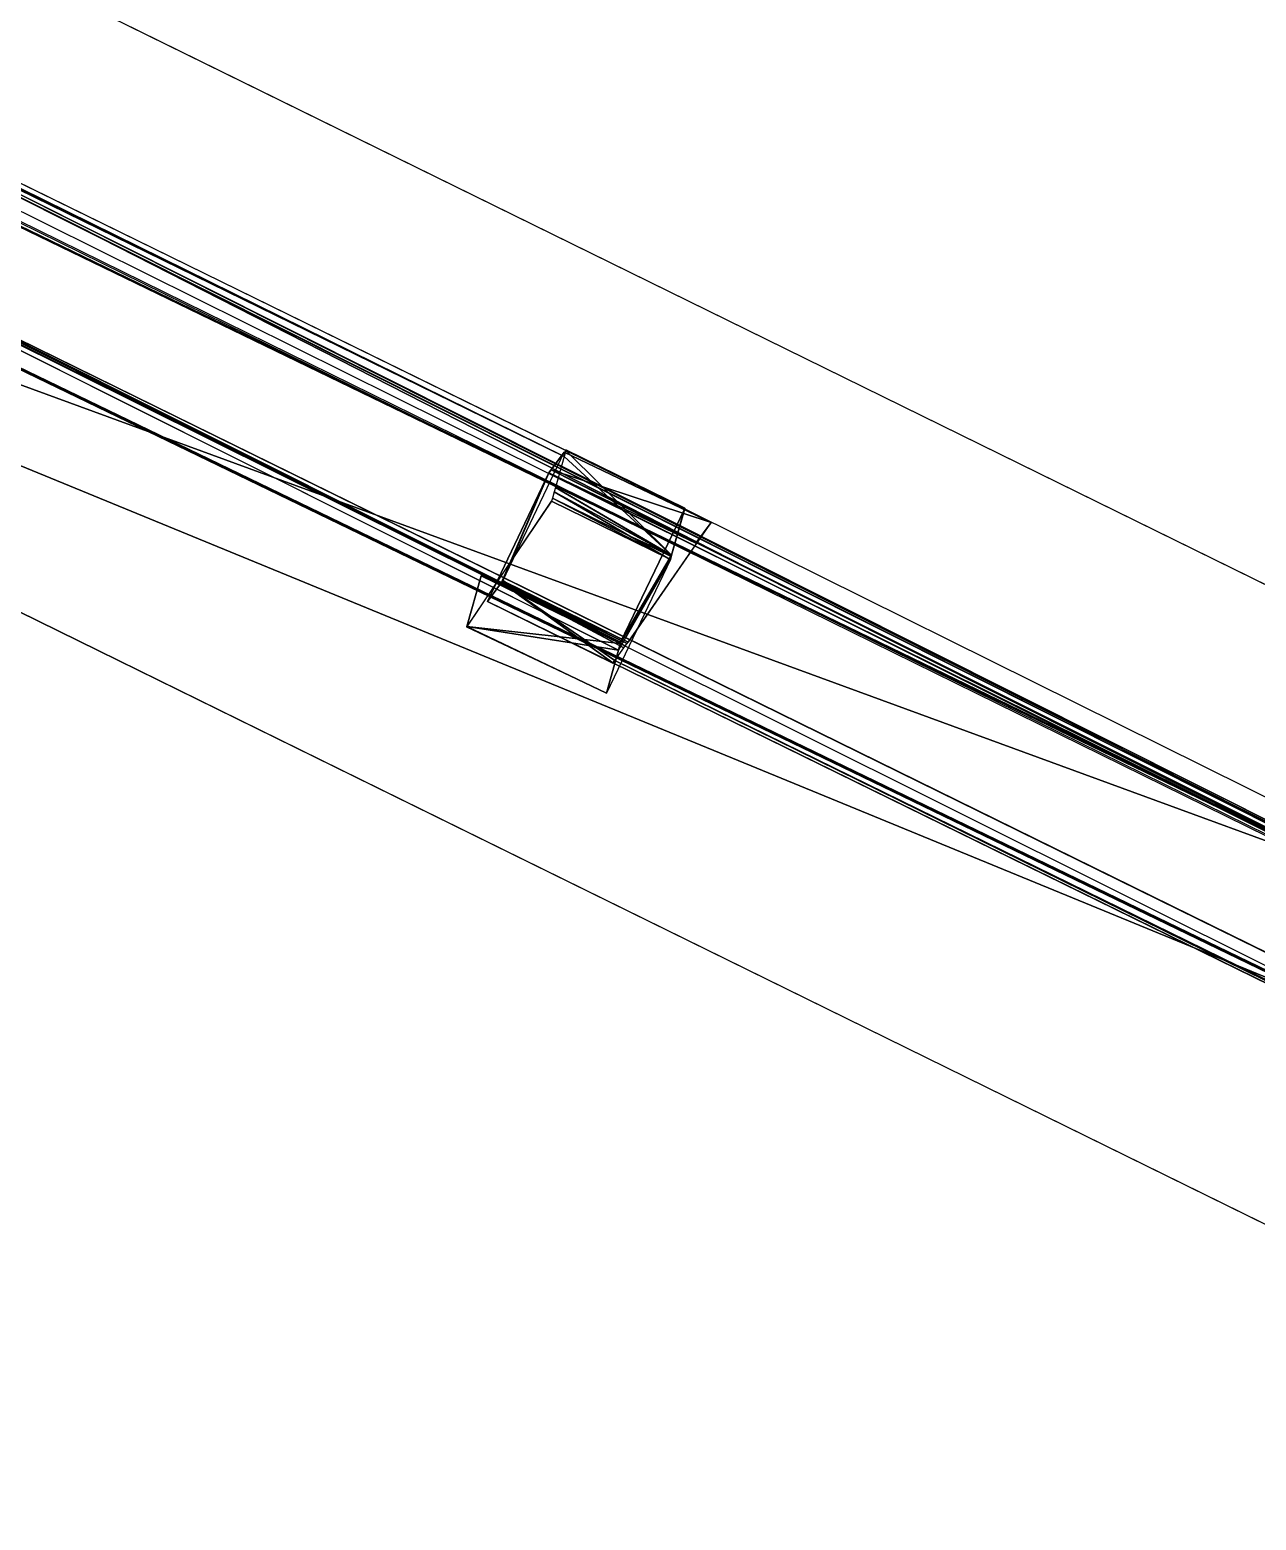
# Model space of a CAD drawing. Extents: x -273 to 66, y -64 to 315.
# Drawn here: x -11.626 to -9.565, y -1.338 to 1.164 of the extents above; entities that cross this region are included whole.
import ezdxf

# ---------------------------------------------------------------- set-up
doc = ezdxf.new("R2010")
doc.units = 0
doc.header["$MEASUREMENT"] = 0
doc.layers.get('0').update_dxf_attribs({"color": 13, "linetype": 'CONTINUOUS'})

# ---------------------------------------------------------------- blocks, each defined once
blk = doc.blocks.new('HOUSE')
at = {"color": 0}
for p, q in [((144.441, 630.931, -68.516), (-43.788, 630.93, -68.188)), ((41.213, 624.293, -68.852), (46.884, 624.367, -68.491)), ((41.267, 619.339, -68.578), (41.213, 624.293, -68.852)), ((46.884, 624.367, -68.491), (46.125, 619.341, -68.564)), ((46.125, 619.341, -68.564), (46.885, 624.356, -68.839)), ((46.885, 624.356, -68.839), (46.884, 624.367, -68.491)), ((46.885, 624.356, -68.839), (46.884, 624.367, -68.491)), ((46.976, 623.038, -108.621), (46.885, 624.356, -68.839)), ((-43.873, 623.837, -107.132), (41.484, 623.947, -108.091)), ((-43.862, 623.667, -102.228), (41.495, 623.778, -103.187)), ((41.483, 623.957, -108.375), (46.092, 623.958, -108.39)), ((41.483, 623.957, -108.375), (112.657, 623.692, -108.375)), ((41.484, 623.947, -108.105), (41.483, 623.957, -108.375)), ((41.484, 623.947, -108.091), (41.495, 623.778, -103.187)), ((41.484, 623.947, -108.096), (41.484, 623.947, -108.105)), ((41.484, 623.947, -108.096), (41.484, 623.947, -108.091)), ((41.484, 623.947, -108.091), (41.495, 623.778, -103.187)), ((41.495, 623.778, -103.187), (41.547, 622.942, -78.974)), ((46.092, 623.958, -108.39), (46.093, 623.949, -108.11)), ((46.093, 623.949, -108.11), (46.093, 623.948, -108.096)), ((46.093, 623.949, -108.11), (46.144, 618.789, -108.384)), ((46.093, 623.949, -108.11), (46.093, 623.948, -108.096)), ((46.093, 623.948, -108.096), (46.171, 622.696, -71.82)), ((46.093, 623.948, -108.096), (46.171, 622.696, -71.82)), ((118.094, 622.639, -108.362), (-89.19, 623.491, -108.362)), ((-43.796, 622.609, -71.546), (136.592, 623.644, -71.546)), ((126.817, 623.588, -68.536), (-43.796, 622.609, -68.536)), ((118.094, 622.639, -108.811), (16.863, 623.471, -108.811)), ((16.863, 623.471, -118.747), (112.643, 622.684, -118.747)), ((17.281, 623.491, -108.375), (21.718, 623.454, -108.395)), ((17.281, 623.491, -108.375), (21.718, 623.454, -108.375)), ((21.718, 623.454, -108.375), (21.718, 623.454, -108.395)), ((21.718, 623.454, -108.395), (112.634, 622.685, -108.787)), ((21.718, 623.454, -108.395), (112.634, 622.685, -108.395)), ((21.718, 623.454, -108.395), (112.634, 622.685, -108.395)), ((21.718, 623.454, -108.395), (112.634, 622.685, -108.375)), ((21.718, 623.454, -108.375), (48.899, 623.126, -102.478)), ((21.718, 623.454, -108.395), (48.899, 623.126, -102.478)), ((21.718, 623.454, -108.375), (21.718, 623.454, -108.395)), ((41.29, 623.178, -102.503), (41.304, 622.975, -108.631)), ((41.29, 623.178, -102.503), (41.304, 622.975, -108.631)), ((41.29, 623.178, -102.503), (41.304, 622.975, -108.631)), ((48.899, 623.126, -102.478), (41.29, 623.178, -102.503)), ((111.719, 622.639, -108.811), (17.295, 622.639, -110.502)), ((112.634, 622.685, -108.787), (17.352, 622.685, -110.777)), ((41.304, 622.975, -108.635), (46.976, 623.038, -108.621)), ((41.304, 622.975, -108.631), (41.304, 622.975, -108.635)), ((41.358, 618.021, -108.361), (41.304, 622.975, -108.635)), ((41.304, 622.975, -108.631), (41.304, 622.975, -108.635)), ((41.304, 622.975, -108.631), (136.683, 622.326, -108.314)), ((46.013, 622.696, -71.82), (41.547, 622.942, -78.974)), ((46.013, 622.696, -71.82), (41.547, 622.942, -78.974)), ((41.547, 622.942, -78.974), (41.554, 622.825, -75.572)), ((44.569, 622.659, -70.743), (41.554, 622.825, -75.572)), ((41.554, 622.825, -75.572), (41.565, 622.658, -70.734)), ((44.569, 622.659, -70.743), (41.554, 622.825, -75.572)), ((44.569, 622.659, -70.743), (41.565, 622.658, -70.734)), ((44.569, 622.659, -70.743), (41.565, 622.658, -70.734)), ((41.565, 622.658, -70.734), (41.57, 622.574, -68.313)), ((46.077, 622.576, -68.327), (44.569, 622.659, -70.743)), ((46.077, 622.576, -68.327), (44.569, 622.659, -70.743)), ((46.174, 622.659, -70.748), (44.569, 622.659, -70.743)), ((46.174, 622.659, -70.748), (44.569, 622.659, -70.743)), ((46.171, 622.696, -71.82), (46.013, 622.696, -71.82)), ((46.172, 622.688, -71.565), (46.013, 622.696, -71.82)), ((46.171, 622.696, -71.82), (46.013, 622.696, -71.82)), ((46.172, 622.688, -71.565), (46.013, 622.696, -71.82)), ((46.172, 622.688, -71.565), (46.171, 622.696, -71.82)), ((46.172, 622.688, -71.565), (46.171, 622.696, -71.82)), ((46.174, 622.659, -70.748), (46.172, 622.688, -71.565)), ((46.174, 622.659, -70.748), (46.172, 622.688, -71.565)), ((46.179, 622.576, -68.327), (46.174, 622.659, -70.748)), ((46.179, 622.576, -68.327), (46.174, 622.659, -70.748)), ((41.57, 622.574, -68.313), (40.849, 617.35, -68.588)), ((40.85, 617.338, -68.24), (41.57, 622.574, -68.313)), ((46.077, 622.576, -68.327), (41.57, 622.574, -68.313)), ((46.179, 622.576, -68.327), (46.077, 622.576, -68.327)), ((46.179, 622.57, -68.163), (46.077, 622.576, -68.327)), ((46.179, 622.576, -68.327), (46.077, 622.576, -68.327)), ((46.179, 622.57, -68.163), (46.179, 622.576, -68.327)), ((46.179, 622.576, -68.327), (46.23, 617.416, -68.601)), ((46.144, 618.789, -108.38), (-44.344, 619.464, -108.063)), ((-44.33, 619.253, -101.935), (46.157, 618.577, -102.252)), ((132.963, 619.243, -72.695), (-44.257, 618.092, -72.695)), ((112.657, 619.008, -108.375), (17.281, 619.008, -108.375)), ((41.267, 619.344, -68.414), (41.267, 619.339, -68.578)), ((41.267, 619.344, -68.414), (41.374, 619.339, -68.578)), ((41.267, 619.339, -68.578), (41.374, 619.339, -68.578)), ((41.267, 619.339, -68.578), (41.273, 619.259, -70.999)), ((41.267, 619.339, -68.578), (41.273, 619.259, -70.999)), ((41.267, 619.339, -68.578), (41.374, 619.339, -68.578)), ((41.273, 619.259, -70.999), (42.964, 619.259, -70.994)), ((41.273, 619.259, -70.999), (41.275, 619.232, -71.816)), ((41.273, 619.259, -70.999), (42.964, 619.259, -70.994)), ((41.273, 619.259, -70.999), (41.275, 619.232, -71.816)), ((41.273, 619.259, -70.999), (42.964, 619.259, -70.994)), ((41.273, 619.259, -70.999), (41.275, 619.232, -71.816)), ((41.275, 619.232, -71.816), (41.275, 619.223, -72.071)), ((41.275, 619.232, -71.816), (41.275, 619.223, -72.071)), ((41.275, 619.232, -71.816), (41.442, 619.223, -72.071)), ((41.275, 619.232, -71.816), (41.442, 619.223, -72.071)), ((41.275, 619.232, -71.816), (41.442, 619.223, -72.071)), ((41.358, 618.021, -108.347), (41.275, 619.223, -72.071)), ((41.275, 619.223, -72.071), (41.442, 619.223, -72.071)), ((41.275, 619.223, -72.071), (41.442, 619.223, -72.071)), ((41.358, 618.021, -108.347), (41.275, 619.223, -72.071)), ((41.374, 619.339, -68.578), (46.125, 619.341, -68.564)), ((41.374, 619.339, -68.578), (42.964, 619.259, -70.994)), ((41.374, 619.339, -68.578), (42.964, 619.259, -70.994)), ((41.442, 619.223, -72.071), (46.15, 618.987, -79.225)), ((41.442, 619.223, -72.071), (46.15, 618.987, -79.225)), ((41.442, 619.223, -72.071), (46.15, 618.987, -79.225)), ((42.964, 619.259, -70.994), (46.131, 619.26, -70.985)), ((42.964, 619.259, -70.994), (46.131, 619.26, -70.985)), ((42.964, 619.259, -70.994), (46.142, 619.1, -75.823)), ((46.131, 619.26, -70.985), (46.125, 619.341, -68.564)), ((46.142, 619.1, -75.823), (46.131, 619.26, -70.985)), ((46.15, 618.987, -79.225), (46.142, 619.1, -75.823)), ((46.15, 618.987, -79.225), (46.142, 619.1, -75.823)), ((7.618, 618.956, -108.811), (46.146, 618.75, -107.261)), ((46.144, 618.789, -108.384), (40.763, 618.723, -108.37)), ((40.763, 618.723, -108.37), (40.849, 617.35, -68.588)), ((46.146, 618.75, -107.261), (46.144, 618.789, -108.38)), ((46.144, 618.789, -108.38), (46.144, 618.789, -108.384)), ((46.146, 618.75, -107.261), (46.144, 618.789, -108.38)), ((46.146, 618.75, -107.261), (46.144, 618.789, -108.38)), ((46.144, 618.789, -108.38), (46.144, 618.789, -108.384)), ((46.146, 618.75, -107.261), (137.05, 618.263, -103.602)), ((46.157, 618.577, -102.252), (46.146, 618.75, -107.261)), ((46.157, 618.577, -102.252), (46.146, 618.75, -107.261)), ((46.157, 618.577, -102.252), (46.146, 618.75, -107.261)), ((46.23, 617.416, -68.601), (46.157, 618.577, -102.252)), ((46.23, 617.416, -68.601), (46.157, 618.577, -102.252)), ((41.358, 618.021, -108.361), (41.358, 618.021, -108.347)), ((41.358, 618.021, -108.361), (41.358, 618.021, -108.347)), ((41.359, 618.012, -108.641), (41.358, 618.021, -108.361)), ((46.217, 618.013, -108.626), (41.359, 618.012, -108.641)), ((46.216, 618.023, -108.342), (46.205, 618.185, -103.438)), ((46.216, 618.023, -108.342), (46.205, 618.185, -103.438)), ((136.186, 618.129, -107.383), (46.216, 618.023, -108.342)), ((46.216, 618.023, -108.347), (46.216, 618.022, -108.356)), ((46.216, 618.023, -108.347), (46.216, 618.023, -108.342)), ((46.216, 618.022, -108.356), (46.217, 618.013, -108.626)), ((40.849, 617.35, -68.588), (40.85, 617.338, -68.24)), ((40.849, 617.35, -68.588), (40.85, 617.338, -68.24)), ((46.23, 617.416, -68.601), (40.85, 617.338, -68.24)), ((-43.788, 610.942, -68.241), (144.441, 610.943, -68.569))]:
    blk.add_line(p, q, dxfattribs=at)
at = {"color": 17}
for p, q in [((41.213, 624.293, -68.852), (41.29, 623.178, -102.503)), ((41.213, 624.293, -68.852), (41.29, 623.178, -102.503)), ((136.669, 622.529, -102.186), (48.899, 623.126, -102.478)), ((-44.257, 618.092, -68.285), (136.584, 619.267, -68.285)), ((46.205, 618.185, -103.438), (46.15, 618.987, -79.225)), ((136.175, 618.291, -102.479), (46.205, 618.185, -103.438))]:
    blk.add_line(p, q, dxfattribs=at)
mesh = blk.add_polyface(dxfattribs=at)
corners = [(144.441, 610.943, -68.569), (144.441, 623.588, -68.536), (-43.788, 610.942, -68.241), (-43.788, 630.93, -68.188), (-43.788, 622.494, -68.21), (144.441, 630.931, -68.516)]
mesh.append_faces([[corners[k] for k in face] for face in [(2, 3, 4)]], dxfattribs={"vtx0": -1, "color": 17})
mesh.append_faces([[corners[k] for k in face] for face in [(3, 2, 5), (5, 2, 1)]], dxfattribs={"vtx0": -1, "vtx1": -1, "color": 17})
mesh.append_faces([[corners[k] for k in face] for face in [(0, 1, 2)]], dxfattribs={"vtx1": -1, "color": 17})
mesh = blk.add_polyface(dxfattribs=at)
corners = [(41.304, 622.975, -108.631), (46.976, 623.038, -108.621), (41.304, 622.975, -108.635), (41.29, 623.178, -102.503), (46.885, 624.356, -68.839), (41.213, 624.293, -68.852), (46.884, 624.367, -68.491)]
mesh.append_faces([[corners[k] for k in face] for face in [(0, 1, 2), (4, 5, 6)]], dxfattribs={"vtx0": -1, "color": 17})
mesh.append_faces([[corners[k] for k in face] for face in [(1, 3, 4)]], dxfattribs={"vtx0": -1, "vtx1": -1, "color": 17})
mesh.append_faces([[corners[k] for k in face] for face in [(1, 0, 3), (4, 3, 5)]], dxfattribs={"vtx0": -1, "vtx2": -1, "color": 17})
mesh = blk.add_polyface(dxfattribs=at)
corners = [(41.358, 618.021, -108.347), (41.304, 622.975, -108.635), (41.358, 618.021, -108.361), (41.275, 619.223, -72.071), (41.275, 619.232, -71.816), (41.273, 619.259, -70.999), (41.267, 619.339, -68.578), (41.304, 622.975, -108.631), (41.213, 624.293, -68.852), (41.29, 623.178, -102.503)]
mesh.append_faces([[corners[k] for k in face] for face in [(0, 1, 2), (7, 8, 9)]], dxfattribs={"vtx0": -1, "color": 17})
mesh.append_faces([[corners[k] for k in face] for face in [(1, 6, 7)]], dxfattribs={"vtx0": -1, "vtx1": -1, "color": 17})
mesh.append_faces([[corners[k] for k in face] for face in [(1, 0, 3), (1, 3, 4), (1, 4, 5), (1, 5, 6), (7, 6, 8)]], dxfattribs={"vtx0": -1, "vtx2": -1, "color": 17})
at = {"color": 0}
mesh = blk.add_polyface(dxfattribs=at)
corners = [(46.884, 624.367, -68.491), (46.125, 619.341, -68.564), (46.885, 624.356, -68.839)]
mesh.append_faces([[corners[k] for k in face] for face in [(0, 1, 2)]], dxfattribs={"color": 0})
at = {"color": 17}
mesh = blk.add_polyface(dxfattribs=at)
corners = [(-43.873, 623.837, -107.132), (41.495, 623.778, -103.187), (41.484, 623.947, -108.091), (-43.871, 623.818, -106.579), (-43.863, 623.687, -102.782), (-43.862, 623.667, -102.228)]
mesh.append_faces([[corners[k] for k in face] for face in [(0, 1, 2), (1, 4, 5)]], dxfattribs={"vtx0": -1, "color": 17})
mesh.append_faces([[corners[k] for k in face] for face in [(1, 0, 3), (1, 3, 4)]], dxfattribs={"vtx0": -1, "vtx2": -1, "color": 17})
mesh = blk.add_polyface(dxfattribs=at)
corners = [(41.483, 623.957, -108.375), (46.093, 623.949, -108.11), (46.092, 623.958, -108.39), (41.484, 623.947, -108.105), (46.093, 623.948, -108.096), (41.484, 623.947, -108.096), (46.171, 622.696, -71.82), (41.484, 623.947, -108.091), (41.495, 623.778, -103.187), (41.547, 622.942, -78.974), (46.013, 622.696, -71.82)]
mesh.append_faces([[corners[k] for k in face] for face in [(0, 1, 2), (6, 9, 10)]], dxfattribs={"vtx0": -1, "color": 17})
mesh.append_faces([[corners[k] for k in face] for face in [(1, 3, 4), (4, 5, 6)]], dxfattribs={"vtx0": -1, "vtx1": -1, "color": 17})
mesh.append_faces([[corners[k] for k in face] for face in [(1, 0, 3), (4, 3, 5), (6, 5, 7), (6, 7, 8), (6, 8, 9)]], dxfattribs={"vtx0": -1, "vtx2": -1, "color": 17})
mesh = blk.add_polyface(dxfattribs=at)
corners = [(46.157, 618.577, -102.252), (46.179, 622.576, -68.327), (46.23, 617.416, -68.601), (46.146, 618.75, -107.261), (46.144, 618.789, -108.38), (46.144, 618.789, -108.384), (46.172, 622.688, -71.565), (46.171, 622.696, -71.82), (46.093, 623.949, -108.11), (46.174, 622.659, -70.748), (46.093, 623.948, -108.096)]
mesh.append_faces([[corners[k] for k in face] for face in [(0, 1, 2), (1, 6, 9), (7, 8, 10)]], dxfattribs={"vtx0": -1, "color": 17})
mesh.append_faces([[corners[k] for k in face] for face in [(6, 5, 7)]], dxfattribs={"vtx0": -1, "vtx1": -1, "color": 17})
mesh.append_faces([[corners[k] for k in face] for face in [(1, 5, 6)]], dxfattribs={"vtx0": -1, "vtx1": -1, "vtx2": -1, "color": 17})
mesh.append_faces([[corners[k] for k in face] for face in [(1, 0, 3), (1, 3, 4), (1, 4, 5), (7, 5, 8)]], dxfattribs={"vtx0": -1, "vtx2": -1, "color": 17})
at = {"color": 0}
mesh = blk.add_polyface(dxfattribs=at)
corners = [(136.592, 623.644, -68.536), (-43.796, 622.609, -71.546), (136.592, 623.644, -71.546), (-43.796, 622.609, -68.536), (126.817, 623.588, -68.536)]
mesh.append_faces([[corners[k] for k in face] for face in [(0, 1, 2), (3, 0, 4)]], dxfattribs={"vtx0": -1, "color": 0})
mesh.append_faces([[corners[k] for k in face] for face in [(1, 0, 3)]], dxfattribs={"vtx0": -1, "vtx1": -1, "color": 0})
at = {"color": 17}
mesh = blk.add_polyface(dxfattribs=at)
corners = [(118.094, 622.639, -108.811), (112.643, 622.684, -118.747), (118.094, 622.639, -118.747), (16.863, 623.471, -118.747), (16.863, 623.471, -108.811)]
mesh.append_faces([[corners[k] for k in face] for face in [(0, 1, 2), (3, 0, 4)]], dxfattribs={"vtx0": -1, "color": 17})
mesh.append_faces([[corners[k] for k in face] for face in [(1, 0, 3)]], dxfattribs={"vtx0": -1, "vtx1": -1, "color": 17})
at = {"color": 0}
mesh = blk.add_polyface(dxfattribs=at)
corners = [(21.718, 623.454, -108.375), (21.718, 623.454, -108.395), (17.281, 623.491, -108.375)]
mesh.append_faces([[corners[k] for k in face] for face in [(0, 1, 2)]], dxfattribs={"color": 0})
mesh = blk.add_polyface(dxfattribs=at)
corners = [(112.634, 622.685, -108.395), (112.634, 622.685, -108.787), (21.718, 623.454, -108.395)]
mesh.append_faces([[corners[k] for k in face] for face in [(0, 1, 2)]], dxfattribs={"color": 0})
mesh = blk.add_polyface(dxfattribs=at)
corners = [(112.634, 622.685, -108.375), (112.634, 622.685, -108.395), (21.718, 623.454, -108.395), (112.634, 622.685, -108.381)]
mesh.append_faces([[corners[k] for k in face] for face in [(0, 1, 2), (1, 0, 3)]], dxfattribs={"vtx0": -1, "color": 0})
mesh = blk.add_polyface(dxfattribs=at)
corners = [(48.899, 623.126, -102.478), (21.718, 623.454, -108.395), (21.718, 623.454, -108.375)]
mesh.append_faces([[corners[k] for k in face] for face in [(0, 1, 2)]], dxfattribs={"color": 0})
at = {"color": 17}
mesh = blk.add_polyface(dxfattribs=at)
corners = [(41.29, 623.178, -102.503), (136.683, 622.326, -108.314), (41.304, 622.975, -108.631), (136.669, 622.529, -102.186), (48.899, 623.126, -102.478)]
mesh.append_faces([[corners[k] for k in face] for face in [(0, 1, 2), (3, 0, 4)]], dxfattribs={"vtx0": -1, "color": 17})
mesh.append_faces([[corners[k] for k in face] for face in [(1, 0, 3)]], dxfattribs={"vtx0": -1, "vtx1": -1, "color": 17})
at = {"color": 0}
mesh = blk.add_polyface(dxfattribs=at)
corners = [(41.554, 622.825, -75.572), (46.013, 622.696, -71.82), (41.547, 622.942, -78.974), (44.569, 622.659, -70.743), (46.172, 622.688, -71.565), (46.174, 622.659, -70.748)]
mesh.append_faces([[corners[k] for k in face] for face in [(0, 1, 2), (4, 3, 5)]], dxfattribs={"vtx0": -1, "color": 0})
mesh.append_faces([[corners[k] for k in face] for face in [(1, 3, 4)]], dxfattribs={"vtx0": -1, "vtx1": -1, "color": 0})
mesh.append_faces([[corners[k] for k in face] for face in [(1, 0, 3)]], dxfattribs={"vtx0": -1, "vtx2": -1, "color": 0})
mesh = blk.add_polyface(dxfattribs=at)
corners = [(41.565, 622.658, -70.734), (44.569, 622.659, -70.743), (41.554, 622.825, -75.572)]
mesh.append_faces([[corners[k] for k in face] for face in [(0, 1, 2)]], dxfattribs={"color": 0})
mesh = blk.add_polyface(dxfattribs=at)
corners = [(41.565, 622.658, -70.734), (46.077, 622.576, -68.327), (44.569, 622.659, -70.743), (41.57, 622.574, -68.313)]
mesh.append_faces([[corners[k] for k in face] for face in [(0, 1, 2), (1, 0, 3)]], dxfattribs={"vtx0": -1, "color": 0})
mesh = blk.add_polyface(dxfattribs=at)
corners = [(44.569, 622.659, -70.743), (46.179, 622.576, -68.327), (46.174, 622.659, -70.748), (46.077, 622.576, -68.327)]
mesh.append_faces([[corners[k] for k in face] for face in [(0, 1, 2), (1, 0, 3)]], dxfattribs={"vtx0": -1, "color": 0})
mesh = blk.add_polyface(dxfattribs=at)
corners = [(46.172, 622.688, -71.565), (46.171, 622.696, -71.82), (46.013, 622.696, -71.82)]
mesh.append_faces([[corners[k] for k in face] for face in [(0, 1, 2)]], dxfattribs={"color": 0})
mesh = blk.add_polyface(dxfattribs=at)
corners = [(41.57, 622.574, -68.313), (40.849, 617.35, -68.588), (40.85, 617.338, -68.24)]
mesh.append_faces([[corners[k] for k in face] for face in [(0, 1, 2)]], dxfattribs={"color": 0})
mesh = blk.add_polyface(dxfattribs=at)
corners = [(46.179, 622.57, -68.163), (46.179, 622.576, -68.327), (46.077, 622.576, -68.327)]
mesh.append_faces([[corners[k] for k in face] for face in [(0, 1, 2)]], dxfattribs={"color": 0})
mesh = blk.add_polyface(dxfattribs=at)
corners = [(46.146, 618.75, -107.261), (-44.344, 619.464, -108.063), (46.144, 618.789, -108.38), (-44.33, 619.253, -101.935), (46.157, 618.577, -102.252)]
mesh.append_faces([[corners[k] for k in face] for face in [(0, 1, 2), (3, 0, 4)]], dxfattribs={"vtx0": -1, "color": 0})
mesh.append_faces([[corners[k] for k in face] for face in [(1, 0, 3)]], dxfattribs={"vtx0": -1, "vtx1": -1, "color": 0})
at = {"color": 17}
mesh = blk.add_polyface(dxfattribs=at)
corners = [(-44.257, 618.092, -68.285), (132.963, 619.243, -72.695), (-44.257, 618.092, -72.695), (136.584, 619.267, -68.285), (136.584, 619.267, -72.695)]
mesh.append_faces([[corners[k] for k in face] for face in [(0, 1, 2), (1, 3, 4)]], dxfattribs={"vtx0": -1, "color": 17})
mesh.append_faces([[corners[k] for k in face] for face in [(3, 1, 0)]], dxfattribs={"vtx0": -1, "vtx1": -1, "color": 17})
at = {"color": 0}
mesh = blk.add_polyface(dxfattribs=at)
corners = [(138.781, 619.008, -108.375), (137.144, 502.773, -108.375), (137.144, 619.008, -108.375), (138.781, 468.63, -108.375), (138.781, 369.177, -108.375), (17.281, 619.008, -108.375), (62.288, 369.177, -108.375), (17.281, 369.177, -108.375), (112.657, 619.008, -108.375), (70.511, 369.177, -108.375), (132.367, 619.008, -108.375), (137.13, 619.008, -108.375)]
mesh.append_faces([[corners[k] for k in face] for face in [(0, 1, 2), (5, 6, 7), (1, 10, 11)]], dxfattribs={"vtx0": -1, "color": 0})
mesh.append_faces([[corners[k] for k in face] for face in [(6, 8, 9), (9, 8, 4)]], dxfattribs={"vtx0": -1, "vtx1": -1, "color": 0})
mesh.append_faces([[corners[k] for k in face] for face in [(4, 10, 1)]], dxfattribs={"vtx0": -1, "vtx1": -1, "vtx2": -1, "color": 0})
mesh.append_faces([[corners[k] for k in face] for face in [(1, 0, 3), (1, 3, 4), (6, 5, 8), (4, 8, 10)]], dxfattribs={"vtx0": -1, "vtx2": -1, "color": 0})
mesh = blk.add_polyface(dxfattribs=at)
corners = [(41.267, 619.344, -68.414), (41.267, 619.339, -68.578), (41.374, 619.339, -68.578)]
mesh.append_faces([[corners[k] for k in face] for face in [(0, 1, 2)]], dxfattribs={"color": 0})
mesh = blk.add_polyface(dxfattribs=at)
corners = [(42.964, 619.259, -70.994), (41.267, 619.339, -68.578), (41.273, 619.259, -70.999), (41.374, 619.339, -68.578)]
mesh.append_faces([[corners[k] for k in face] for face in [(0, 1, 2), (1, 0, 3)]], dxfattribs={"vtx0": -1, "color": 0})
mesh = blk.add_polyface(dxfattribs=at)
corners = [(46.142, 619.1, -75.823), (41.442, 619.223, -72.071), (46.15, 618.987, -79.225), (46.131, 619.26, -70.985), (41.275, 619.232, -71.816), (42.964, 619.259, -70.994), (41.273, 619.259, -70.999)]
mesh.append_faces([[corners[k] for k in face] for face in [(0, 1, 2), (4, 5, 6)]], dxfattribs={"vtx0": -1, "color": 0})
mesh.append_faces([[corners[k] for k in face] for face in [(1, 3, 4)]], dxfattribs={"vtx0": -1, "vtx1": -1, "color": 0})
mesh.append_faces([[corners[k] for k in face] for face in [(1, 0, 3), (4, 3, 5)]], dxfattribs={"vtx0": -1, "vtx2": -1, "color": 0})
mesh = blk.add_polyface(dxfattribs=at)
corners = [(46.142, 619.1, -75.823), (41.442, 619.223, -72.071), (46.15, 618.987, -79.225), (42.964, 619.259, -70.994), (41.275, 619.232, -71.816), (41.273, 619.259, -70.999)]
mesh.append_faces([[corners[k] for k in face] for face in [(0, 1, 2), (4, 3, 5)]], dxfattribs={"vtx0": -1, "color": 0})
mesh.append_faces([[corners[k] for k in face] for face in [(1, 3, 4)]], dxfattribs={"vtx0": -1, "vtx1": -1, "color": 0})
mesh.append_faces([[corners[k] for k in face] for face in [(1, 0, 3)]], dxfattribs={"vtx0": -1, "vtx2": -1, "color": 0})
mesh = blk.add_polyface(dxfattribs=at)
corners = [(41.275, 619.232, -71.816), (41.275, 619.223, -72.071), (41.442, 619.223, -72.071)]
mesh.append_faces([[corners[k] for k in face] for face in [(0, 1, 2)]], dxfattribs={"color": 0})
mesh = blk.add_polyface(dxfattribs=at)
corners = [(46.217, 618.013, -108.626), (41.358, 618.021, -108.361), (41.359, 618.012, -108.641), (46.216, 618.022, -108.356), (41.358, 618.021, -108.347), (46.216, 618.023, -108.347), (41.275, 619.223, -72.071), (46.216, 618.023, -108.342), (46.205, 618.185, -103.438), (46.15, 618.987, -79.225), (41.442, 619.223, -72.071)]
mesh.append_faces([[corners[k] for k in face] for face in [(0, 1, 2), (6, 9, 10)]], dxfattribs={"vtx0": -1, "color": 0})
mesh.append_faces([[corners[k] for k in face] for face in [(1, 3, 4), (4, 5, 6)]], dxfattribs={"vtx0": -1, "vtx1": -1, "color": 0})
mesh.append_faces([[corners[k] for k in face] for face in [(1, 0, 3), (4, 3, 5), (6, 5, 7), (6, 7, 8), (6, 8, 9)]], dxfattribs={"vtx0": -1, "vtx2": -1, "color": 0})
mesh = blk.add_polyface(dxfattribs=at)
corners = [(46.131, 619.26, -70.985), (41.374, 619.339, -68.578), (42.964, 619.259, -70.994), (46.125, 619.341, -68.564)]
mesh.append_faces([[corners[k] for k in face] for face in [(0, 1, 2), (1, 0, 3)]], dxfattribs={"vtx0": -1, "color": 0})
mesh = blk.add_polyface(dxfattribs=at)
corners = [(46.144, 618.789, -108.38), (40.763, 618.723, -108.37), (46.144, 618.789, -108.384), (46.146, 618.75, -107.261), (40.849, 617.35, -68.588), (46.157, 618.577, -102.252), (46.23, 617.416, -68.601), (40.85, 617.338, -68.24)]
mesh.append_faces([[corners[k] for k in face] for face in [(0, 1, 2), (4, 6, 7)]], dxfattribs={"vtx0": -1, "color": 0})
mesh.append_faces([[corners[k] for k in face] for face in [(1, 3, 4)]], dxfattribs={"vtx0": -1, "vtx1": -1, "color": 0})
mesh.append_faces([[corners[k] for k in face] for face in [(1, 0, 3), (4, 3, 5), (4, 5, 6)]], dxfattribs={"vtx0": -1, "vtx2": -1, "color": 0})
mesh = blk.add_polyface(dxfattribs=at)
corners = [(136.186, 618.129, -107.383), (46.205, 618.185, -103.438), (46.216, 618.023, -108.342), (136.185, 618.147, -106.83), (136.176, 618.273, -103.033), (136.175, 618.291, -102.479)]
mesh.append_faces([[corners[k] for k in face] for face in [(0, 1, 2), (1, 4, 5)]], dxfattribs={"vtx0": -1, "color": 0})
mesh.append_faces([[corners[k] for k in face] for face in [(1, 0, 3), (1, 3, 4)]], dxfattribs={"vtx0": -1, "vtx2": -1, "color": 0})

msp = doc.modelspace()

# ---------------------------------------------------------------- block references
at = {"color": 0, "extrusion": (0.000762142, -0.012594, 0.99992), "xscale": 0.04822487279999959, "yscale": 0.04822487279999978, "zscale": 0.04822487279999997, "rotation": 333.8344898806029}
msp.add_blockref('HOUSE', (-25.7921, -25.6203, 8.858), dxfattribs=at)

# ---------------------------------------------------------------- meshes
at = {"color": 0}
mesh = msp.add_polyface(dxfattribs=at)
corners = [(-11.1723, 51.3911), (-15.2857, 5.3929), (-15.6208, 62.1668), (-12.5481, 10.5911), (-1.9859, 5.0285), (-5.9667, 40.96), (-0.0307, 30.9266), (6.6056, 21.342), (-17.7059, -21.119), (-19.2898, 73.2322), (-6.7596, -0.1829), (-27.4815, 315.3231), (-25.4301, 130.899), (-25.8572, 119.249), (-24.1735, 142.4889), (-22.0938, 153.9597), (-11.9732, 146.4238), (47.0091, 60.1141), (49.4159, 53.7966), (66.3884, 0.2595), (-11.7553, 75.0548), (-9.4323, 67.3785), (-6.6671, 59.8503), (-3.4689, 52.4955), (-2.869, 49.7266), (-1.9425, 47.0492), (-0.7025, 44.5018), (0.833, 42.1208), (2.6421, 39.9405), (4.6989, 37.9921), (6.9738, 36.3034), (9.4342, 34.8988), (12.0449, 33.7984), (14.7685, 33.0179), (17.5657, 32.5686), (20.3967, 32.4568), (-273.2204, 45.101), (3.0636, -64.3076), (-25.4525, 107.5982), (-24.2181, 96.0059), (-22.1604, 84.5311), (-8.557, -25.9606), (-3.8712, -18.3499), (1.1316, -21.4301), (13.8126, -0.8333), (17.1776, 14.297), (23.42, 26.3375), (-16.073, 122.743), (-16.4903, 106.7151), (-16.5148, 114.7351), (-15.9997, 98.7101), (-15.1666, 130.7117), (-15.0446, 90.7471), (-13.7984, 138.6142), (-13.6282, 82.8531)]
mesh.append_faces([[corners[k] for k in face] for face in [(4, 6, 7), (8, 1, 10), (34, 17, 35), (47, 48, 49)]], dxfattribs={"vtx0": -1, "color": 0})
mesh.append_faces([[corners[k] for k in face] for face in [(0, 1, 2), (1, 0, 3), (3, 0, 4), (2, 8, 9), (12, 11, 14), (14, 11, 15), (15, 11, 16), (17, 11, 18), (20, 17, 21), (21, 17, 22), (22, 17, 23), (23, 17, 24), (24, 17, 25), (25, 17, 26), (26, 17, 27), (27, 17, 28), (28, 17, 29), (29, 17, 30), (30, 17, 31), (31, 17, 32), (32, 17, 33), (33, 17, 34), (36, 8, 37), (38, 36, 13), (37, 44, 19), (48, 47, 50), (50, 51, 52), (52, 53, 54), (54, 16, 20)]], dxfattribs={"vtx0": -1, "vtx1": -1, "color": 0})
mesh.append_faces([[corners[k] for k in face] for face in [(8, 2, 1), (16, 11, 17), (16, 17, 20), (8, 36, 38)]], dxfattribs={"vtx0": -1, "vtx1": -1, "vtx2": -1, "color": 0})
mesh.append_faces([[corners[k] for k in face] for face in [(4, 0, 5), (4, 5, 6), (11, 12, 13), (18, 11, 19), (13, 36, 11), (8, 38, 39), (8, 39, 40), (8, 40, 9), (37, 8, 41), (37, 41, 42), (37, 42, 43), (37, 43, 44), (19, 44, 45), (19, 45, 46), (19, 46, 18), (50, 47, 51), (52, 51, 53), (54, 53, 16)]], dxfattribs={"vtx0": -1, "vtx2": -1, "color": 0})
mesh = msp.add_polyface(dxfattribs=at)
corners = [(-25.4301, 130.899), (-25.4525, 107.5982), (-25.8572, 119.249), (-24.2181, 96.0059), (-24.1735, 142.4889), (-22.1604, 84.5311), (-22.0938, 153.9597), (-19.2898, 73.2322), (-16.073, 122.743), (-15.1666, 130.7117), (-13.7984, 138.6142), (-11.9732, 146.4238), (-16.5148, 114.7351), (-16.4903, 106.7151), (-15.6208, 62.1668), (-15.9997, 98.7101), (-15.0446, 90.7471), (-11.1723, 51.3911), (-13.6282, 82.8531), (-11.7553, 75.0548), (-9.4323, 67.3785), (-5.9667, 40.96), (-6.6671, 59.8503), (-3.4689, 52.4955), (-0.0307, 30.9266), (-2.869, 49.7266), (-1.9425, 47.0492), (-0.7025, 44.5018), (0.833, 42.1208), (6.6056, 21.342), (2.6421, 39.9405), (4.6989, 37.9921), (6.9738, 36.3034), (-12.5481, 10.5911), (-6.7596, -0.1829), (-15.2857, 5.3929), (-1.9859, 5.0285), (-3.8712, -18.3499), (1.1316, -21.4301), (13.8126, -0.8333), (9.4342, 34.8988), (12.0449, 33.7984), (14.7685, 33.0179), (17.1776, 14.297), (17.5657, 32.5686), (23.42, 26.3375), (20.3967, 32.4568), (47.0091, 60.1141), (49.4159, 53.7966), (-8.557, -25.9606), (-17.7059, -21.119)]
mesh.append_faces([[corners[k] for k in face] for face in [(0, 1, 2), (10, 6, 11), (33, 34, 35), (45, 47, 48), (34, 49, 50)]], dxfattribs={"vtx0": -1, "color": 0})
mesh.append_faces([[corners[k] for k in face] for face in [(1, 0, 3), (3, 4, 5), (5, 6, 7), (8, 6, 9), (9, 6, 10), (7, 13, 14), (13, 7, 12), (14, 16, 17), (17, 20, 21), (21, 23, 24), (24, 28, 29), (37, 36, 38), (38, 29, 39), (39, 42, 43), (43, 44, 45), (49, 34, 37)]], dxfattribs={"vtx0": -1, "vtx1": -1, "color": 0})
mesh.append_faces([[corners[k] for k in face] for face in [(7, 6, 8), (34, 36, 37), (39, 29, 32)]], dxfattribs={"vtx0": -1, "vtx1": -1, "vtx2": -1, "color": 0})
mesh.append_faces([[corners[k] for k in face] for face in [(3, 0, 4), (5, 4, 6), (7, 8, 12), (14, 13, 15), (14, 15, 16), (17, 16, 18), (17, 18, 19), (17, 19, 20), (21, 20, 22), (21, 22, 23), (24, 23, 25), (24, 25, 26), (24, 26, 27), (24, 27, 28), (29, 28, 30), (29, 30, 31), (29, 31, 32), (34, 33, 36), (38, 36, 29), (39, 32, 40), (39, 40, 41), (39, 41, 42), (43, 42, 44), (45, 44, 46), (45, 46, 47)]], dxfattribs={"vtx0": -1, "vtx2": -1, "color": 0})

doc.saveas('drawing.dxf')
